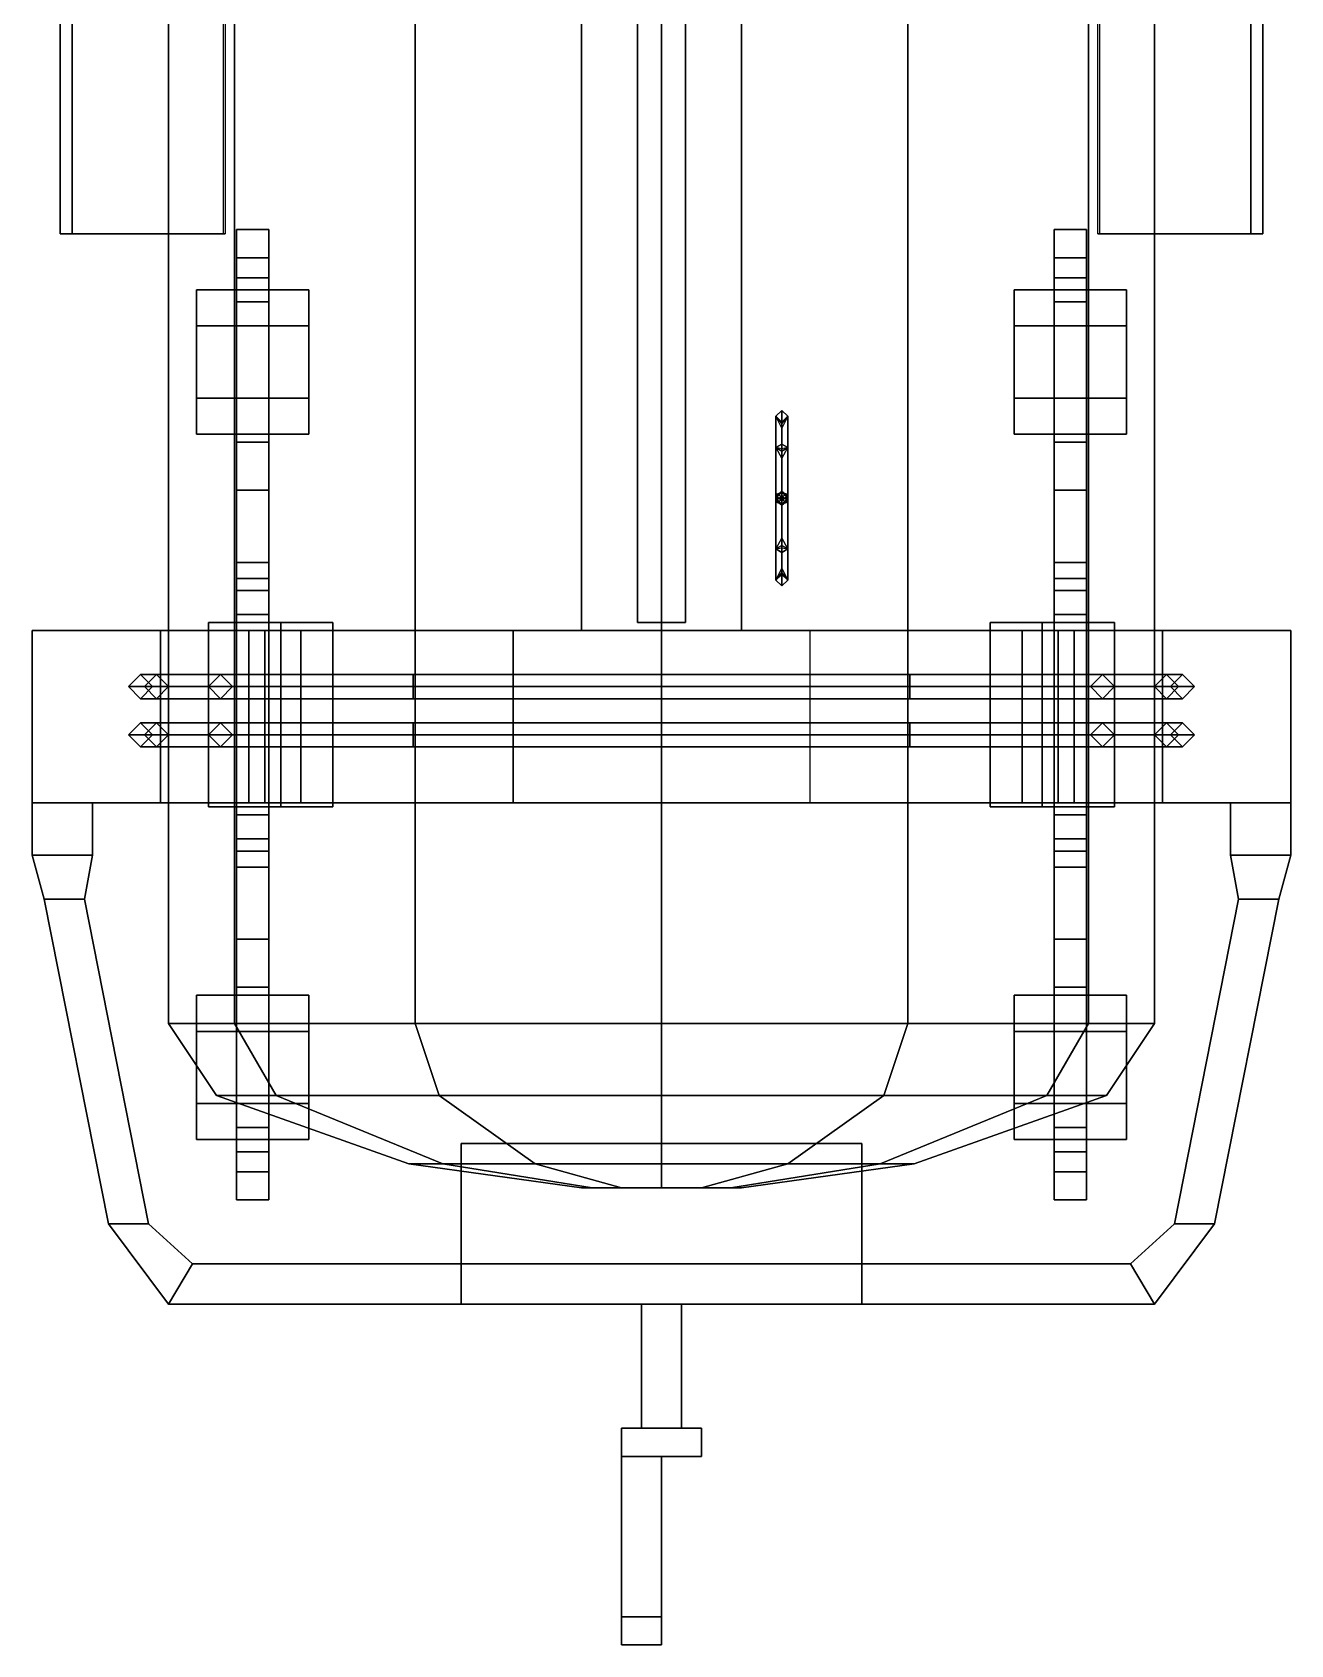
# Model space of a CAD drawing. Extents: x -1.6 to 1.6, y -6.2 to 6.2.
# Drawn here: x -1.57 to 1.57, y -6.24 to -2.218 of the extents above; entities that cross this region are included whole.
import ezdxf

# ---------------------------------------------------------------- set-up
doc = ezdxf.new("R2010")
doc.units = 0
doc.layers.get('0').update_dxf_attribs({"linetype": 'CONTINUOUS'})

msp = doc.modelspace()

# ---------------------------------------------------------------- linework, layer by layer
for points in [[(-1.0652, 4.75, 3.165), (-1.23, 4.75, 2.55), (-1.23, -4.69, 2.55), (-1.0652, -4.69, 3.165)], [(-1.23, 4.75, 2.55), (-1.0652, 4.75, 1.935), (-1.0652, -4.69, 1.935), (-1.23, -4.69, 2.55)], [(-0.615, 4.75, 3.6152), (-1.0652, 4.75, 3.165), (-1.0652, -4.69, 3.165), (-0.615, -4.69, 3.6152)], [(-1.0652, 4.75, 1.935), (-0.615, 4.75, 1.4848), (-0.615, -4.69, 1.4848), (-1.0652, -4.69, 1.935)], [(0, 4.75, 3.78), (-0.615, 4.75, 3.6152), (-0.615, -4.69, 3.6152), (0, -4.69, 3.78)], [(-0.615, 4.75, 1.4848), (0, 4.75, 1.32), (0, -4.69, 1.32), (-0.615, -4.69, 1.4848)], [(0.615, 4.75, 3.6152), (0, 4.75, 3.78), (0, -4.69, 3.78), (0.615, -4.69, 3.6152)], [(0, 4.75, 1.32), (0.615, 4.75, 1.4848), (0.615, -4.69, 1.4848), (0, -4.69, 1.32)], [(1.0652, 4.75, 3.165), (0.615, 4.75, 3.6152), (0.615, -4.69, 3.6152), (1.0652, -4.69, 3.165)], [(0.615, 4.75, 1.4848), (1.0652, 4.75, 1.935), (1.0652, -4.69, 1.935), (0.615, -4.69, 1.4848)], [(1.23, 4.75, 2.55), (1.0652, 4.75, 3.165), (1.0652, -4.69, 3.165), (1.23, -4.69, 2.55)], [(1.0652, 4.75, 1.935), (1.23, 4.75, 2.55), (1.23, -4.69, 2.55), (1.0652, -4.69, 1.935)], [(-0.2, 3.72, 1.2), (-0.2, -3.71, 1.2), (-0.2, -3.71, 1.32), (-0.2, 3.72, 1.32)], [(0.2, 3.72, 1.2), (0.2, -3.71, 1.2), (-0.2, -3.71, 1.2), (-0.2, 3.72, 1.2)], [(-0.2, 3.72, 1.32), (-0.2, -3.71, 1.32), (0.2, -3.71, 1.32), (0.2, 3.72, 1.32)], [(0.2, -3.71, 1.32), (0.2, -3.71, 1.2), (0.2, 3.72, 1.2), (0.2, 3.72, 1.32)], [(-1.0929, 1.68, 2.0382), (-1.5, 1.68, 1.79), (-1.5, -2.72, 1.79), (-1.0929, -2.72, 2.0382)], [(-1.5, -2.72, 1.79), (-1.5, 1.68, 1.79), (-1.47, 1.68, 1.79), (-1.47, -2.72, 1.79)], [(-1.47, -2.72, 1.79), (-1.47, 1.68, 1.79), (-1.0887, 1.68, 2.0225), (-1.0887, -2.72, 2.0225)], [(1.47, 1.68, 1.79), (1.47, -2.72, 1.79), (1.0887, -2.72, 2.0225), (1.0887, 1.68, 2.0225)], [(1.0929, -2.72, 2.0382), (1.5, -2.72, 1.79), (1.5, 1.68, 1.79), (1.0929, 1.68, 2.0382)], [(1.5, 1.68, 1.79), (1.5, -2.72, 1.79), (1.47, -2.72, 1.79), (1.47, 1.68, 1.79)], [(0, -0.25, 0.9), (-0.06, -0.25, 0.84), (-0.06, -3.69, 0.84), (0, -3.69, 0.9)], [(-0.06, -0.25, 0.84), (0, -0.25, 0.78), (0, -3.69, 0.78), (-0.06, -3.69, 0.84)], [(0.06, -0.25, 0.84), (0, -0.25, 0.9), (0, -3.69, 0.9), (0.06, -3.69, 0.84)], [(0, -0.25, 0.78), (0.06, -0.25, 0.84), (0.06, -3.69, 0.84), (0, -3.69, 0.78)], [(-1.0929, -2.72, 2.0382), (-1.5, -2.72, 1.79), (-1.47, -2.72, 1.79), (-1.0887, -2.72, 2.0225)], [(-0.98, -2.71, 0.63), (-0.98, -2.71, 0.48), (-1.06, -2.71, 0.48), (-1.06, -2.71, 0.63)], [(-1.06, -2.71, 0.48), (-1.06, -2.89, 0.48), (-1.06, -2.95, 0.64), (-1.06, -2.71, 0.63)], [(-0.98, -2.71, 0.48), (-0.98, -2.78, 0.31), (-1.06, -2.78, 0.31), (-1.06, -2.71, 0.48)], [(-1.06, -2.78, 0.31), (-1.06, -2.89, 0.31), (-1.06, -2.89, 0.48), (-1.06, -2.71, 0.48)], [(-1.06, -2.71, 0.63), (-1.06, -2.95, 0.64), (-1.06, -2.95, 0.75), (-1.06, -2.83, 0.73)], [(-0.98, -2.83, 0.73), (-0.98, -2.71, 0.63), (-1.06, -2.71, 0.63), (-1.06, -2.83, 0.73)], [(-0.98, -2.95, 0.64), (-0.98, -2.89, 0.48), (-0.98, -2.71, 0.48), (-0.98, -2.71, 0.63)], [(-0.98, -2.89, 0.48), (-0.98, -2.89, 0.31), (-0.98, -2.78, 0.31), (-0.98, -2.71, 0.48)], [(-0.98, -2.95, 0.75), (-0.98, -2.95, 0.64), (-0.98, -2.71, 0.63), (-0.98, -2.83, 0.73)], [(1.06, -2.71, 0.63), (1.06, -2.71, 0.48), (0.98, -2.71, 0.48), (0.98, -2.71, 0.63)], [(0.98, -2.71, 0.48), (0.98, -2.89, 0.48), (0.98, -2.95, 0.64), (0.98, -2.71, 0.63)], [(1.06, -2.71, 0.48), (1.06, -2.78, 0.31), (0.98, -2.78, 0.31), (0.98, -2.71, 0.48)], [(0.98, -2.78, 0.31), (0.98, -2.89, 0.31), (0.98, -2.89, 0.48), (0.98, -2.71, 0.48)], [(0.98, -2.71, 0.63), (0.98, -2.95, 0.64), (0.98, -2.95, 0.75), (0.98, -2.83, 0.73)], [(1.06, -2.83, 0.73), (1.06, -2.71, 0.63), (0.98, -2.71, 0.63), (0.98, -2.83, 0.73)], [(1.06, -2.95, 0.64), (1.06, -2.89, 0.48), (1.06, -2.71, 0.48), (1.06, -2.71, 0.63)], [(1.06, -2.89, 0.48), (1.06, -2.89, 0.31), (1.06, -2.78, 0.31), (1.06, -2.71, 0.48)], [(1.06, -2.95, 0.75), (1.06, -2.95, 0.64), (1.06, -2.71, 0.63), (1.06, -2.83, 0.73)], [(1.0887, -2.72, 2.0225), (1.47, -2.72, 1.79), (1.5, -2.72, 1.79), (1.0929, -2.72, 2.0382)], [(-0.98, -2.78, 0.31), (-0.98, -2.89, 0.31), (-1.06, -2.89, 0.31), (-1.06, -2.78, 0.31)], [(1.06, -2.78, 0.31), (1.06, -2.89, 0.31), (0.98, -2.89, 0.31), (0.98, -2.78, 0.31)], [(-1.06, -2.83, 0.73), (-1.06, -2.95, 0.75), (-0.98, -2.95, 0.75), (-0.98, -2.83, 0.73)], [(0.98, -2.83, 0.73), (0.98, -2.95, 0.75), (1.06, -2.95, 0.75), (1.06, -2.83, 0.73)], [(-1.16, -2.86, 0.47), (-1.16, -2.95, 0.6259), (-0.88, -2.95, 0.6259), (-0.88, -2.86, 0.47)], [(-1.16, -2.95, 0.3141), (-1.16, -3.13, 0.6259), (-1.16, -2.95, 0.6259), (-1.16, -2.86, 0.47)], [(-1.16, -2.95, 0.3141), (-1.16, -2.86, 0.47), (-0.88, -2.86, 0.47), (-0.88, -2.95, 0.3141)], [(-1.06, -2.95, 0.64), (-1.06, -2.89, 0.48), (-0.98, -2.89, 0.48), (-0.98, -2.95, 0.64)], [(-1.06, -2.89, 0.48), (-1.06, -2.89, 0.31), (-0.98, -2.89, 0.31), (-0.98, -2.89, 0.48)], [(1.16, -2.95, 0.6259), (1.16, -2.86, 0.47), (0.88, -2.86, 0.47), (0.88, -2.95, 0.6259)], [(1.16, -2.86, 0.47), (1.16, -2.95, 0.3141), (0.88, -2.95, 0.3141), (0.88, -2.86, 0.47)], [(0.98, -2.95, 0.64), (0.98, -2.89, 0.48), (1.06, -2.89, 0.48), (1.06, -2.95, 0.64)], [(0.98, -2.89, 0.48), (0.98, -2.89, 0.31), (1.06, -2.89, 0.31), (1.06, -2.89, 0.48)], [(1.16, -2.95, 0.3141), (1.16, -2.86, 0.47), (1.16, -2.95, 0.6259), (1.16, -3.13, 0.3141)], [(-1.16, -3.13, 0.3141), (-1.16, -3.22, 0.47), (-1.16, -3.13, 0.6259), (-1.16, -2.95, 0.3141)], [(-1.16, -3.13, 0.3141), (-1.16, -2.95, 0.3141), (-0.88, -2.95, 0.3141), (-0.88, -3.13, 0.3141)], [(-1.16, -2.95, 0.6259), (-1.16, -3.13, 0.6259), (-0.88, -3.13, 0.6259), (-0.88, -2.95, 0.6259)], [(-1.06, -2.95, 0.75), (-1.06, -3.36, 0.79), (-0.98, -3.36, 0.79), (-0.98, -2.95, 0.75)], [(-0.98, -2.95, 0.64), (-0.98, -3.24, 0.64), (-1.06, -3.24, 0.64), (-1.06, -2.95, 0.64)], [(-1.06, -2.95, 0.64), (-1.06, -3.36, 0.64), (-1.06, -3.36, 0.79), (-1.06, -2.95, 0.75)], [(-0.98, -3.36, 0.79), (-0.98, -3.36, 0.64), (-0.98, -2.95, 0.64), (-0.98, -2.95, 0.75)], [(1.16, -2.95, 0.3141), (1.16, -3.13, 0.3141), (0.88, -3.13, 0.3141), (0.88, -2.95, 0.3141)], [(1.16, -3.13, 0.6259), (1.16, -2.95, 0.6259), (0.88, -2.95, 0.6259), (0.88, -3.13, 0.6259)], [(0.98, -2.95, 0.64), (0.98, -3.36, 0.64), (0.98, -3.36, 0.79), (0.98, -2.95, 0.75)], [(0.98, -2.95, 0.75), (0.98, -3.36, 0.79), (1.06, -3.36, 0.79), (1.06, -2.95, 0.75)], [(1.06, -2.95, 0.64), (1.06, -3.24, 0.64), (0.98, -3.24, 0.64), (0.98, -2.95, 0.64)], [(1.06, -3.36, 0.79), (1.06, -3.36, 0.64), (1.06, -2.95, 0.64), (1.06, -2.95, 0.75)], [(1.16, -3.13, 0.3141), (1.16, -2.95, 0.6259), (1.16, -3.13, 0.6259), (1.16, -3.22, 0.47)], [(-1.16, -3.13, 0.6259), (-1.16, -3.22, 0.47), (-0.88, -3.22, 0.47), (-0.88, -3.13, 0.6259)], [(-1.16, -3.22, 0.47), (-1.16, -3.13, 0.3141), (-0.88, -3.13, 0.3141), (-0.88, -3.22, 0.47)], [(1.16, -3.22, 0.47), (1.16, -3.13, 0.6259), (0.88, -3.13, 0.6259), (0.88, -3.22, 0.47)], [(1.16, -3.13, 0.3141), (1.16, -3.22, 0.47), (0.88, -3.22, 0.47), (0.88, -3.13, 0.3141)], [(0.285, -3.1755, 1.1264), (0.3, -3.1613, 1.1311), (0.3, -3.2448, 0.8739), (0.285, -3.2536, 0.8861)], [(0.285, -3.38, 1.275), (0.3, -3.38, 1.29), (0.3, -3.1613, 1.1311), (0.285, -3.1755, 1.1264)], [(0.3, -3.1898, 1.1218), (0.285, -3.1755, 1.1264), (0.285, -3.2536, 0.8861), (0.3, -3.2624, 0.8982)], [(0.3, -3.3849, 1.0426), (0.285, -3.3895, 1.0569), (0.285, -3.1755, 1.1264), (0.3, -3.1955, 1.1042)], [(0.285, -3.3895, 1.0569), (0.3, -3.3941, 1.0712), (0.3, -3.2048, 1.1327), (0.285, -3.1755, 1.1264)], [(0.3, -3.38, 1.26), (0.285, -3.38, 1.275), (0.285, -3.1755, 1.1264), (0.3, -3.1898, 1.1218)], [(0.3, -3.1613, 1.1311), (0.315, -3.1755, 1.1264), (0.315, -3.2536, 0.8861), (0.3, -3.2448, 0.8739)], [(0.3, -3.38, 1.29), (0.315, -3.38, 1.275), (0.315, -3.1755, 1.1264), (0.3, -3.1613, 1.1311)], [(0.315, -3.1755, 1.1264), (0.3, -3.1898, 1.1218), (0.3, -3.2624, 0.8982), (0.315, -3.2536, 0.8861)], [(0.315, -3.3895, 1.0569), (0.3, -3.3849, 1.0426), (0.3, -3.1955, 1.1042), (0.315, -3.1755, 1.1264)], [(0.3, -3.3941, 1.0712), (0.315, -3.3895, 1.0569), (0.315, -3.1755, 1.1264), (0.3, -3.2048, 1.1327)], [(0.315, -3.38, 1.275), (0.3, -3.38, 1.26), (0.3, -3.1898, 1.1218), (0.315, -3.1755, 1.1264)], [(-1.06, -3.54, 0.19), (-1.06, -3.65, 0.19), (-1.06, -3.36, 0.64), (-1.06, -3.24, 0.64)], [(-0.98, -3.24, 0.64), (-0.98, -3.54, 0.19), (-1.06, -3.54, 0.19), (-1.06, -3.24, 0.64)], [(-0.98, -3.36, 0.64), (-0.98, -3.65, 0.19), (-0.98, -3.54, 0.19), (-0.98, -3.24, 0.64)], [(0.285, -3.2536, 0.8861), (0.3, -3.2448, 0.8739), (0.3, -3.5152, 0.8739), (0.285, -3.5064, 0.8861)], [(0.3, -3.398, 1.0593), (0.285, -3.3859, 1.0681), (0.285, -3.2536, 0.8861), (0.3, -3.281, 0.8982)], [(0.285, -3.3859, 1.0681), (0.3, -3.3737, 1.0769), (0.3, -3.2567, 0.9158), (0.285, -3.2536, 0.8861)], [(0.3, -3.2624, 0.8982), (0.285, -3.2536, 0.8861), (0.285, -3.5064, 0.8861), (0.3, -3.4976, 0.8982)], [(0.3, -3.2448, 0.8739), (0.315, -3.2536, 0.8861), (0.315, -3.5064, 0.8861), (0.3, -3.5152, 0.8739)], [(0.315, -3.3859, 1.0681), (0.3, -3.398, 1.0593), (0.3, -3.281, 0.8982), (0.315, -3.2536, 0.8861)], [(0.3, -3.3737, 1.0769), (0.315, -3.3859, 1.0681), (0.315, -3.2536, 0.8861), (0.3, -3.2567, 0.9158)], [(0.315, -3.2536, 0.8861), (0.3, -3.2624, 0.8982), (0.3, -3.4976, 0.8982), (0.315, -3.5064, 0.8861)], [(0.98, -3.54, 0.19), (0.98, -3.65, 0.19), (0.98, -3.36, 0.64), (0.98, -3.24, 0.64)], [(1.06, -3.24, 0.64), (1.06, -3.54, 0.19), (0.98, -3.54, 0.19), (0.98, -3.24, 0.64)], [(1.06, -3.36, 0.64), (1.06, -3.65, 0.19), (1.06, -3.54, 0.19), (1.06, -3.24, 0.64)], [(-1.06, -3.36, 0.64), (-1.06, -3.58, 0.2986), (-0.98, -3.58, 0.2986), (-0.98, -3.36, 0.64)], [(-0.98, -4.48, 0.79), (-0.98, -3.36, 0.79), (-1.06, -3.36, 0.79), (-1.06, -4.48, 0.79)], [(-1.06, -3.36, 0.71), (-1.06, -3.36, 0.64), (-0.98, -3.36, 0.64), (-0.98, -3.36, 0.71)], [(-1.06, -4.48, 0.71), (-1.06, -3.36, 0.71), (-0.98, -3.36, 0.71), (-0.98, -4.48, 0.71)], [(-1.06, -3.36, 0.79), (-1.06, -3.36, 0.71), (-1.06, -4.48, 0.71), (-1.06, -4.48, 0.79)], [(-0.98, -4.48, 0.71), (-0.98, -3.36, 0.71), (-0.98, -3.36, 0.79), (-0.98, -4.48, 0.79)], [(0.285, -3.3741, 1.0681), (0.3, -3.362, 1.0593), (0.3, -3.479, 0.8982), (0.285, -3.5064, 0.8861)], [(0.3, -3.365, 1.05), (0.285, -3.38, 1.05), (0.285, -3.38, 1.275), (0.3, -3.365, 1.2491)], [(0.3, -3.3659, 1.0712), (0.285, -3.3705, 1.0569), (0.285, -3.5845, 1.1264), (0.3, -3.5552, 1.1327)], [(0.285, -3.3705, 1.0569), (0.3, -3.3751, 1.0426), (0.3, -3.5645, 1.1042), (0.285, -3.5845, 1.1264)], [(0.3, -3.3863, 1.0769), (0.285, -3.3741, 1.0681), (0.285, -3.5064, 0.8861), (0.3, -3.5033, 0.9158)], [(0.3, -3.362, 1.0593), (0.315, -3.3741, 1.0681), (0.315, -3.5064, 0.8861), (0.3, -3.479, 0.8982)], [(0.315, -3.38, 1.05), (0.3, -3.365, 1.05), (0.3, -3.365, 1.2491), (0.315, -3.38, 1.275)], [(0.315, -3.3705, 1.0569), (0.3, -3.3659, 1.0712), (0.3, -3.5552, 1.1327), (0.315, -3.5845, 1.1264)], [(0.3, -3.3751, 1.0426), (0.315, -3.3705, 1.0569), (0.315, -3.5845, 1.1264), (0.3, -3.5645, 1.1042)], [(0.315, -3.3741, 1.0681), (0.3, -3.3863, 1.0769), (0.3, -3.5033, 0.9158), (0.315, -3.5064, 0.8861)], [(0.98, -3.36, 0.64), (0.98, -3.58, 0.2986), (1.06, -3.58, 0.2986), (1.06, -3.36, 0.64)], [(0.98, -3.36, 0.79), (0.98, -3.36, 0.71), (0.98, -4.48, 0.71), (0.98, -4.48, 0.79)], [(1.06, -4.48, 0.79), (1.06, -3.36, 0.79), (0.98, -3.36, 0.79), (0.98, -4.48, 0.79)], [(0.98, -3.36, 0.71), (0.98, -3.36, 0.64), (1.06, -3.36, 0.64), (1.06, -3.36, 0.71)], [(0.98, -4.48, 0.71), (0.98, -3.36, 0.71), (1.06, -3.36, 0.71), (1.06, -4.48, 0.71)], [(1.06, -4.48, 0.71), (1.06, -3.36, 0.71), (1.06, -3.36, 0.79), (1.06, -4.48, 0.79)], [(0.285, -3.38, 1.05), (0.3, -3.395, 1.05), (0.3, -3.395, 1.2491), (0.285, -3.38, 1.275)], [(0.285, -3.5845, 1.1264), (0.3, -3.5987, 1.1311), (0.3, -3.38, 1.29), (0.285, -3.38, 1.275)], [(0.3, -3.5702, 1.1218), (0.285, -3.5845, 1.1264), (0.285, -3.38, 1.275), (0.3, -3.38, 1.26)], [(0.3, -3.395, 1.05), (0.315, -3.38, 1.05), (0.315, -3.38, 1.275), (0.3, -3.395, 1.2491)], [(0.3, -3.5987, 1.1311), (0.315, -3.5845, 1.1264), (0.315, -3.38, 1.275), (0.3, -3.38, 1.29)], [(0.315, -3.5845, 1.1264), (0.3, -3.5702, 1.1218), (0.3, -3.38, 1.26), (0.315, -3.38, 1.275)], [(0.3, -3.4976, 0.8982), (0.285, -3.5064, 0.8861), (0.285, -3.5845, 1.1264), (0.3, -3.5702, 1.1218)], [(0.315, -3.5064, 0.8861), (0.3, -3.4976, 0.8982), (0.3, -3.5702, 1.1218), (0.315, -3.5845, 1.1264)], [(0.285, -3.5064, 0.8861), (0.3, -3.5152, 0.8739), (0.3, -3.5987, 1.1311), (0.285, -3.5845, 1.1264)], [(0.3, -3.5152, 0.8739), (0.315, -3.5064, 0.8861), (0.315, -3.5845, 1.1264), (0.3, -3.5987, 1.1311)], [(-1.06, -3.54, 0.19), (-1.06, -3.61, 0.09), (-1.06, -4.23, 0.09), (-1.06, -4.3, 0.19)], [(-0.98, -3.54, 0.19), (-0.98, -3.61, 0.09), (-1.06, -3.61, 0.09), (-1.06, -3.54, 0.19)], [(-0.98, -4.17, 0.19), (-0.98, -3.54, 0.19), (-1.06, -3.54, 0.19), (-1.06, -4.17, 0.19)], [(-0.98, -4.23, 0.09), (-0.98, -3.61, 0.09), (-0.98, -3.54, 0.19), (-0.98, -4.3, 0.19)], [(1.06, -3.54, 0.19), (1.06, -3.61, 0.09), (0.98, -3.61, 0.09), (0.98, -3.54, 0.19)], [(0.98, -3.54, 0.19), (0.98, -3.61, 0.09), (0.98, -4.23, 0.09), (0.98, -4.3, 0.19)], [(1.06, -4.17, 0.19), (1.06, -3.54, 0.19), (0.98, -3.54, 0.19), (0.98, -4.17, 0.19)], [(1.06, -4.23, 0.09), (1.06, -3.61, 0.09), (1.06, -3.54, 0.19), (1.06, -4.3, 0.19)], [(-1.06, -3.58, 0.19), (-1.06, -3.67, 0.19), (-1.06, -3.67, 0.71), (-1.06, -3.58, 0.71)], [(-0.98, -3.58, 0.71), (-0.98, -3.58, 0.2986), (-1.06, -3.58, 0.2986), (-1.06, -3.58, 0.71)], [(-1.06, -4.23, 0.09), (-1.06, -3.61, 0.09), (-0.98, -3.61, 0.09), (-0.98, -4.23, 0.09)], [(-0.98, -3.67, 0.71), (-0.98, -3.67, 0.19), (-0.98, -3.58, 0.19), (-0.98, -3.58, 0.71)], [(0.98, -3.58, 0.19), (0.98, -3.67, 0.19), (0.98, -3.67, 0.71), (0.98, -3.58, 0.71)], [(1.06, -3.58, 0.71), (1.06, -3.58, 0.2986), (0.98, -3.58, 0.2986), (0.98, -3.58, 0.71)], [(0.98, -4.23, 0.09), (0.98, -3.61, 0.09), (1.06, -3.61, 0.09), (1.06, -4.23, 0.09)], [(1.06, -3.67, 0.71), (1.06, -3.67, 0.19), (1.06, -3.58, 0.19), (1.06, -3.58, 0.71)], [(-1.13, -3.69, 0.67), (-1.13, -3.69, 0.25), (-1.13, -4.15, 0.25), (-1.13, -4.15, 0.67)], [(-0.82, -3.69, 0.67), (-0.82, -3.69, 0.25), (-1.13, -3.69, 0.25), (-1.13, -3.69, 0.67)], [(-1.13, -4.15, 0.25), (-1.13, -3.69, 0.25), (-0.82, -3.69, 0.25), (-0.82, -4.15, 0.25)], [(-0.95, -4.15, 0.67), (-0.95, -3.69, 0.67), (-1.13, -3.69, 0.67), (-1.13, -4.15, 0.67)], [(-1.06, -3.67, 0.71), (-1.06, -3.67, 0.19), (-0.98, -3.67, 0.19), (-0.98, -3.67, 0.71)], [(-0.95, -3.69, 0.92), (-0.95, -3.69, 0.67), (-0.95, -4.15, 0.67), (-0.95, -4.15, 0.92)], [(-0.82, -3.69, 0.92), (-0.82, -3.69, 0.67), (-0.95, -3.69, 0.67), (-0.95, -3.69, 0.92)], [(-0.82, -4.15, 0.25), (-0.82, -3.69, 0.25), (-0.82, -3.69, 0.67), (-0.82, -4.15, 0.67)], [(-0.82, -4.15, 0.67), (-0.82, -3.69, 0.67), (-0.82, -3.69, 0.92), (-0.82, -4.15, 0.92)], [(0.82, -3.69, 0.25), (0.82, -4.15, 0.25), (0.82, -4.15, 0.67), (0.82, -3.69, 0.67)], [(1.13, -3.69, 0.67), (1.13, -3.69, 0.25), (0.82, -3.69, 0.25), (0.82, -3.69, 0.67)], [(1.13, -3.69, 0.25), (1.13, -4.15, 0.25), (0.82, -4.15, 0.25), (0.82, -3.69, 0.25)], [(0.95, -3.69, 0.92), (0.95, -3.69, 0.67), (0.82, -3.69, 0.67), (0.82, -3.69, 0.92)], [(0.82, -3.69, 0.67), (0.82, -4.15, 0.67), (0.82, -4.15, 0.92), (0.82, -3.69, 0.92)], [(0.95, -4.15, 0.92), (0.95, -4.15, 0.67), (0.95, -3.69, 0.67), (0.95, -3.69, 0.92)], [(0.95, -3.69, 0.67), (0.95, -4.15, 0.67), (1.13, -4.15, 0.67), (1.13, -3.69, 0.67)], [(0.98, -3.67, 0.71), (0.98, -3.67, 0.19), (1.06, -3.67, 0.19), (1.06, -3.67, 0.71)], [(1.13, -4.15, 0.67), (1.13, -4.15, 0.25), (1.13, -3.69, 0.25), (1.13, -3.69, 0.67)], [(-1.57, -3.71, 1.22), (-1.57, -3.71, 1.06), (-1.57, -4.14, 1.06), (-1.57, -4.14, 1.22)], [(1.57, -3.71, 1.22), (1.57, -3.71, 1.06), (-1.57, -3.71, 1.06), (-1.57, -3.71, 1.22)], [(1.57, -3.71, 1.06), (1.25, -3.71, 0.94), (-1.25, -3.71, 0.94), (-1.57, -3.71, 1.06)], [(-1.57, -3.71, 1.06), (-1.25, -3.71, 0.94), (-1.25, -4.14, 0.94), (-1.57, -4.14, 1.06)], [(-0.99, -3.71, 1.22), (-1.57, -3.71, 1.22), (-1.57, -4.14, 1.22), (-0.99, -4.14, 1.22)], [(-1.25, -4.14, 0.94), (-1.25, -3.71, 0.94), (1.25, -3.71, 0.94), (1.25, -4.14, 0.94)], [(-1.03, -4.14, 1.29), (-0.9, -4.14, 1.58), (-0.9, -3.71, 1.58), (-1.03, -3.71, 1.29)], [(-0.9, -3.71, 1.58), (-0.37, -3.71, 1.22), (-0.99, -3.71, 1.22), (-1.03, -3.71, 1.29)], [(-1.03, -3.71, 1.29), (-0.99, -3.71, 1.22), (-0.99, -4.14, 1.22), (-1.03, -4.14, 1.29)], [(-0.9, -4.14, 1.58), (-0.37, -4.14, 1.22), (-0.37, -3.71, 1.22), (-0.9, -3.71, 1.58)], [(0.99, -4.14, 1.22), (0.99, -3.71, 1.22), (-0.37, -3.71, 1.22), (-0.37, -4.14, 1.22)], [(0.9, -3.71, 1.58), (0.37, -3.71, 1.22), (0.37, -4.14, 1.22), (0.9, -4.14, 1.58)], [(0.99, -3.71, 1.22), (0.37, -3.71, 1.22), (0.9, -3.71, 1.58), (1.03, -3.71, 1.29)], [(1.03, -3.71, 1.29), (0.9, -3.71, 1.58), (0.9, -4.14, 1.58), (1.03, -4.14, 1.29)], [(1.03, -4.14, 1.29), (0.99, -4.14, 1.22), (0.99, -3.71, 1.22), (1.03, -3.71, 1.29)], [(1.57, -3.71, 1.22), (0.99, -3.71, 1.22), (0.99, -4.14, 1.22), (1.57, -4.14, 1.22)], [(1.25, -4.14, 0.94), (1.25, -3.71, 0.94), (1.57, -3.71, 1.06), (1.57, -4.14, 1.06)], [(1.57, -4.14, 1), (1.57, -3.71, 1), (1.57, -3.71, 1.22), (1.57, -4.14, 1.22)], [(-1.3, -3.82, 1.22), (-1.33, -3.85, 1.22), (-1.29, -3.85, 2.55), (-1.26, -3.82, 2.55)], [(-1.27, -3.85, 1.22), (-1.3, -3.82, 1.22), (-1.26, -3.82, 2.55), (-1.23, -3.85, 2.55)], [(-1.26, -3.82, 2.55), (-1.29, -3.85, 2.55), (-1.13, -3.85, 3.17), (-1.1, -3.82, 3.17)], [(-1.23, -3.85, 2.55), (-1.26, -3.82, 2.55), (-1.1, -3.82, 3.17), (-1.07, -3.85, 3.17)], [(-1.1, -3.82, 3.17), (-1.13, -3.85, 3.17), (-0.62, -3.85, 3.68), (-0.62, -3.82, 3.65)], [(-1.07, -3.85, 3.17), (-1.1, -3.82, 3.17), (-0.62, -3.82, 3.65), (-0.62, -3.85, 3.62)], [(-0.62, -3.85, 3.62), (-0.62, -3.82, 3.65), (0, -3.82, 3.81), (0, -3.85, 3.78)], [(-0.62, -3.82, 3.65), (-0.62, -3.85, 3.68), (0, -3.85, 3.84), (0, -3.82, 3.81)], [(0.62, -3.82, 3.65), (0.62, -3.85, 3.62), (0, -3.85, 3.78), (0, -3.82, 3.81)], [(0.62, -3.85, 3.68), (0.62, -3.82, 3.65), (0, -3.82, 3.81), (0, -3.85, 3.84)], [(1.1, -3.82, 3.17), (1.07, -3.85, 3.17), (0.62, -3.85, 3.62), (0.62, -3.82, 3.65)], [(1.13, -3.85, 3.17), (1.1, -3.82, 3.17), (0.62, -3.82, 3.65), (0.62, -3.85, 3.68)], [(1.26, -3.82, 2.55), (1.23, -3.85, 2.55), (1.07, -3.85, 3.17), (1.1, -3.82, 3.17)], [(1.29, -3.85, 2.55), (1.26, -3.82, 2.55), (1.1, -3.82, 3.17), (1.13, -3.85, 3.17)], [(1.3, -3.82, 1.22), (1.27, -3.85, 1.22), (1.23, -3.85, 2.55), (1.26, -3.82, 2.55)], [(1.33, -3.85, 1.22), (1.3, -3.82, 1.22), (1.26, -3.82, 2.55), (1.29, -3.85, 2.55)], [(-1.33, -3.85, 1.22), (-1.3, -3.88, 1.22), (-1.26, -3.88, 2.55), (-1.29, -3.85, 2.55)], [(-1.3, -3.88, 1.22), (-1.27, -3.85, 1.22), (-1.23, -3.85, 2.55), (-1.26, -3.88, 2.55)], [(-1.29, -3.85, 2.55), (-1.26, -3.88, 2.55), (-1.1, -3.88, 3.17), (-1.13, -3.85, 3.17)], [(-1.26, -3.88, 2.55), (-1.23, -3.85, 2.55), (-1.07, -3.85, 3.17), (-1.1, -3.88, 3.17)], [(-1.13, -3.85, 3.17), (-1.1, -3.88, 3.17), (-0.62, -3.88, 3.65), (-0.62, -3.85, 3.68)], [(-1.1, -3.88, 3.17), (-1.07, -3.85, 3.17), (-0.62, -3.85, 3.62), (-0.62, -3.88, 3.65)], [(-0.62, -3.85, 3.68), (-0.62, -3.88, 3.65), (0, -3.88, 3.81), (0, -3.85, 3.84)], [(-0.62, -3.88, 3.65), (-0.62, -3.85, 3.62), (0, -3.85, 3.78), (0, -3.88, 3.81)], [(0.62, -3.88, 3.65), (0.62, -3.85, 3.68), (0, -3.85, 3.84), (0, -3.88, 3.81)], [(0.62, -3.85, 3.62), (0.62, -3.88, 3.65), (0, -3.88, 3.81), (0, -3.85, 3.78)], [(1.1, -3.88, 3.17), (1.13, -3.85, 3.17), (0.62, -3.85, 3.68), (0.62, -3.88, 3.65)], [(1.07, -3.85, 3.17), (1.1, -3.88, 3.17), (0.62, -3.88, 3.65), (0.62, -3.85, 3.62)], [(1.23, -3.85, 2.55), (1.26, -3.88, 2.55), (1.1, -3.88, 3.17), (1.07, -3.85, 3.17)], [(1.26, -3.88, 2.55), (1.29, -3.85, 2.55), (1.13, -3.85, 3.17), (1.1, -3.88, 3.17)], [(1.27, -3.85, 1.22), (1.3, -3.88, 1.22), (1.26, -3.88, 2.55), (1.23, -3.85, 2.55)], [(1.3, -3.88, 1.22), (1.33, -3.85, 1.22), (1.29, -3.85, 2.55), (1.26, -3.88, 2.55)], [(-1.3, -3.94, 1.22), (-1.33, -3.97, 1.22), (-1.29, -3.97, 2.55), (-1.26, -3.94, 2.55)], [(-1.27, -3.97, 1.22), (-1.3, -3.94, 1.22), (-1.26, -3.94, 2.55), (-1.23, -3.97, 2.55)], [(-1.26, -3.94, 2.55), (-1.29, -3.97, 2.55), (-1.13, -3.97, 3.17), (-1.1, -3.94, 3.17)], [(-1.23, -3.97, 2.55), (-1.26, -3.94, 2.55), (-1.1, -3.94, 3.17), (-1.07, -3.97, 3.17)], [(-1.1, -3.94, 3.17), (-1.13, -3.97, 3.17), (-0.62, -3.97, 3.68), (-0.62, -3.94, 3.65)], [(-1.07, -3.97, 3.17), (-1.1, -3.94, 3.17), (-0.62, -3.94, 3.65), (-0.62, -3.97, 3.62)], [(-0.62, -3.94, 3.65), (-0.62, -3.97, 3.68), (0, -3.97, 3.84), (0, -3.94, 3.81)], [(-0.62, -3.97, 3.62), (-0.62, -3.94, 3.65), (0, -3.94, 3.81), (0, -3.97, 3.78)], [(0.62, -3.97, 3.68), (0.62, -3.94, 3.65), (0, -3.94, 3.81), (0, -3.97, 3.84)], [(0.62, -3.94, 3.65), (0.62, -3.97, 3.62), (0, -3.97, 3.78), (0, -3.94, 3.81)], [(1.13, -3.97, 3.17), (1.1, -3.94, 3.17), (0.62, -3.94, 3.65), (0.62, -3.97, 3.68)], [(1.1, -3.94, 3.17), (1.07, -3.97, 3.17), (0.62, -3.97, 3.62), (0.62, -3.94, 3.65)], [(1.26, -3.94, 2.55), (1.23, -3.97, 2.55), (1.07, -3.97, 3.17), (1.1, -3.94, 3.17)], [(1.29, -3.97, 2.55), (1.26, -3.94, 2.55), (1.1, -3.94, 3.17), (1.13, -3.97, 3.17)], [(1.3, -3.94, 1.22), (1.27, -3.97, 1.22), (1.23, -3.97, 2.55), (1.26, -3.94, 2.55)], [(1.33, -3.97, 1.22), (1.3, -3.94, 1.22), (1.26, -3.94, 2.55), (1.29, -3.97, 2.55)], [(-1.33, -3.97, 1.22), (-1.3, -4, 1.22), (-1.26, -4, 2.55), (-1.29, -3.97, 2.55)], [(-1.3, -4, 1.22), (-1.27, -3.97, 1.22), (-1.23, -3.97, 2.55), (-1.26, -4, 2.55)], [(-1.29, -3.97, 2.55), (-1.26, -4, 2.55), (-1.1, -4, 3.17), (-1.13, -3.97, 3.17)], [(-1.26, -4, 2.55), (-1.23, -3.97, 2.55), (-1.07, -3.97, 3.17), (-1.1, -4, 3.17)], [(-1.13, -3.97, 3.17), (-1.1, -4, 3.17), (-0.62, -4, 3.65), (-0.62, -3.97, 3.68)], [(-1.1, -4, 3.17), (-1.07, -3.97, 3.17), (-0.62, -3.97, 3.62), (-0.62, -4, 3.65)], [(-0.62, -4, 3.65), (-0.62, -3.97, 3.62), (0, -3.97, 3.78), (0, -4, 3.81)], [(-0.62, -3.97, 3.68), (-0.62, -4, 3.65), (0, -4, 3.81), (0, -3.97, 3.84)], [(0.62, -3.97, 3.62), (0.62, -4, 3.65), (0, -4, 3.81), (0, -3.97, 3.78)], [(0.62, -4, 3.65), (0.62, -3.97, 3.68), (0, -3.97, 3.84), (0, -4, 3.81)], [(1.07, -3.97, 3.17), (1.1, -4, 3.17), (0.62, -4, 3.65), (0.62, -3.97, 3.62)], [(1.1, -4, 3.17), (1.13, -3.97, 3.17), (0.62, -3.97, 3.68), (0.62, -4, 3.65)], [(1.23, -3.97, 2.55), (1.26, -4, 2.55), (1.1, -4, 3.17), (1.07, -3.97, 3.17)], [(1.26, -4, 2.55), (1.29, -3.97, 2.55), (1.13, -3.97, 3.17), (1.1, -4, 3.17)], [(1.27, -3.97, 1.22), (1.3, -4, 1.22), (1.26, -4, 2.55), (1.23, -3.97, 2.55)], [(1.3, -4, 1.22), (1.33, -3.97, 1.22), (1.29, -3.97, 2.55), (1.26, -4, 2.55)], [(-1.57, -4.14, 1.22), (-1.57, -4.14, 1), (-1.57, -4.27, 1), (-1.57, -4.27, 1.22)], [(-1.57, -4.14, 1), (-1.57, -4.14, 1.06), (-1.42, -4.14, 1.0037), (-1.42, -4.14, 1)], [(-1.57, -4.27, 1), (-1.57, -4.14, 1), (-1.42, -4.14, 1), (-1.42, -4.27, 1)], [(-1.42, -4.27, 1.22), (-1.42, -4.14, 1.22), (-1.57, -4.14, 1.22), (-1.57, -4.27, 1.22)], [(-1.42, -4.27, 1), (-1.42, -4.14, 1), (-1.42, -4.14, 1.22), (-1.42, -4.27, 1.22)], [(-1.42, -4.14, 1.22), (-1.42, -4.14, 1.0037), (1.42, -4.14, 1.0037), (1.42, -4.14, 1.22)], [(-1.42, -4.14, 1.0037), (-1.25, -4.14, 0.94), (1.25, -4.14, 0.94), (1.42, -4.14, 1.0037)], [(-0.99, -4.14, 1.22), (-0.37, -4.14, 1.22), (-0.9, -4.14, 1.58), (-1.03, -4.14, 1.29)], [(0.9, -4.14, 1.58), (0.37, -4.14, 1.22), (0.99, -4.14, 1.22), (1.03, -4.14, 1.29)], [(1.42, -4.14, 1.22), (1.42, -4.14, 1), (1.42, -4.27, 1), (1.42, -4.27, 1.22)], [(1.42, -4.14, 1), (1.42, -4.14, 1.0037), (1.57, -4.14, 1.06), (1.57, -4.14, 1)], [(1.42, -4.27, 1), (1.42, -4.14, 1), (1.57, -4.14, 1), (1.57, -4.27, 1)], [(1.57, -4.27, 1.22), (1.57, -4.14, 1.22), (1.42, -4.14, 1.22), (1.42, -4.27, 1.22)], [(1.57, -4.27, 1), (1.57, -4.14, 1), (1.57, -4.14, 1.22), (1.57, -4.27, 1.22)], [(-1.13, -4.15, 0.67), (-1.13, -4.15, 0.25), (-0.82, -4.15, 0.25), (-0.82, -4.15, 0.67)], [(-1.06, -4.17, 0.71), (-1.06, -4.17, 0.19), (-1.06, -4.26, 0.19), (-1.06, -4.26, 0.71)], [(-0.98, -4.17, 0.71), (-0.98, -4.17, 0.19), (-1.06, -4.17, 0.19), (-1.06, -4.17, 0.71)], [(-0.98, -4.26, 0.19), (-0.98, -4.17, 0.19), (-0.98, -4.17, 0.71), (-0.98, -4.26, 0.71)], [(-0.95, -4.15, 0.92), (-0.95, -4.15, 0.67), (-0.82, -4.15, 0.67), (-0.82, -4.15, 0.92)], [(0.82, -4.15, 0.67), (0.82, -4.15, 0.25), (1.13, -4.15, 0.25), (1.13, -4.15, 0.67)], [(0.82, -4.15, 0.92), (0.82, -4.15, 0.67), (0.95, -4.15, 0.67), (0.95, -4.15, 0.92)], [(1.06, -4.17, 0.71), (1.06, -4.17, 0.19), (0.98, -4.17, 0.19), (0.98, -4.17, 0.71)], [(0.98, -4.17, 0.71), (0.98, -4.17, 0.19), (0.98, -4.26, 0.19), (0.98, -4.26, 0.71)], [(1.06, -4.26, 0.19), (1.06, -4.17, 0.19), (1.06, -4.17, 0.71), (1.06, -4.26, 0.71)], [(-1.06, -4.48, 0.64), (-1.06, -4.19, 0.19), (-1.06, -4.3, 0.19), (-1.06, -4.6, 0.64)], [(-0.98, -4.3, 0.19), (-0.98, -4.19, 0.19), (-0.98, -4.48, 0.64), (-0.98, -4.6, 0.64)], [(0.98, -4.48, 0.64), (0.98, -4.19, 0.19), (0.98, -4.3, 0.19), (0.98, -4.6, 0.64)], [(1.06, -4.3, 0.19), (1.06, -4.19, 0.19), (1.06, -4.48, 0.64), (1.06, -4.6, 0.64)], [(-1.06, -4.3, 0.19), (-1.06, -4.23, 0.09), (-0.98, -4.23, 0.09), (-0.98, -4.3, 0.19)], [(-1.06, -4.26, 0.71), (-1.06, -4.26, 0.2986), (-0.98, -4.26, 0.2986), (-0.98, -4.26, 0.71)], [(-0.98, -4.48, 0.64), (-0.98, -4.26, 0.2986), (-1.06, -4.26, 0.2986), (-1.06, -4.48, 0.64)], [(0.98, -4.3, 0.19), (0.98, -4.23, 0.09), (1.06, -4.23, 0.09), (1.06, -4.3, 0.19)], [(1.06, -4.48, 0.64), (1.06, -4.26, 0.2986), (0.98, -4.26, 0.2986), (0.98, -4.48, 0.64)], [(0.98, -4.26, 0.71), (0.98, -4.26, 0.2986), (1.06, -4.26, 0.2986), (1.06, -4.26, 0.71)], [(-1.57, -4.27, 1.22), (-1.57, -4.27, 1), (-1.54, -4.38, 1), (-1.54, -4.38, 1.22)], [(-1.54, -4.38, 1), (-1.57, -4.27, 1), (-1.42, -4.27, 1), (-1.44, -4.38, 1)], [(-1.44, -4.38, 1.22), (-1.42, -4.27, 1.22), (-1.57, -4.27, 1.22), (-1.54, -4.38, 1.22)], [(-1.44, -4.38, 1), (-1.42, -4.27, 1), (-1.42, -4.27, 1.22), (-1.44, -4.38, 1.22)], [(-1.06, -4.6, 0.64), (-1.06, -4.3, 0.19), (-0.98, -4.3, 0.19), (-0.98, -4.6, 0.64)], [(0.98, -4.6, 0.64), (0.98, -4.3, 0.19), (1.06, -4.3, 0.19), (1.06, -4.6, 0.64)], [(1.42, -4.27, 1.22), (1.42, -4.27, 1), (1.44, -4.38, 1), (1.44, -4.38, 1.22)], [(1.44, -4.38, 1), (1.42, -4.27, 1), (1.57, -4.27, 1), (1.54, -4.38, 1)], [(1.54, -4.38, 1.22), (1.57, -4.27, 1.22), (1.42, -4.27, 1.22), (1.44, -4.38, 1.22)], [(1.54, -4.38, 1), (1.57, -4.27, 1), (1.57, -4.27, 1.22), (1.54, -4.38, 1.22)], [(-1.54, -4.38, 1), (-1.38, -5.19, 0.86), (-1.38, -5.19, 1.22), (-1.54, -4.38, 1.22)], [(-1.44, -4.38, 1), (-1.28, -5.19, 0.86), (-1.38, -5.19, 0.86), (-1.54, -4.38, 1)], [(-1.54, -4.38, 1.22), (-1.38, -5.19, 1.22), (-1.28, -5.19, 1.22), (-1.44, -4.38, 1.22)], [(-1.28, -5.19, 1.22), (-1.28, -5.19, 0.86), (-1.44, -4.38, 1), (-1.44, -4.38, 1.22)], [(1.44, -4.38, 1), (1.28, -5.19, 0.86), (1.28, -5.19, 1.22), (1.44, -4.38, 1.22)], [(1.54, -4.38, 1), (1.38, -5.19, 0.86), (1.28, -5.19, 0.86), (1.44, -4.38, 1)], [(1.44, -4.38, 1.22), (1.28, -5.19, 1.22), (1.38, -5.19, 1.22), (1.54, -4.38, 1.22)], [(1.38, -5.19, 1.22), (1.38, -5.19, 0.86), (1.54, -4.38, 1), (1.54, -4.38, 1.22)], [(-0.98, -4.89, 0.75), (-0.98, -4.48, 0.79), (-1.06, -4.48, 0.79), (-1.06, -4.89, 0.75)], [(-0.98, -4.48, 0.71), (-0.98, -4.48, 0.64), (-1.06, -4.48, 0.64), (-1.06, -4.48, 0.71)], [(-1.06, -4.48, 0.79), (-1.06, -4.48, 0.64), (-1.06, -4.89, 0.64), (-1.06, -4.89, 0.75)], [(-0.98, -4.89, 0.64), (-0.98, -4.48, 0.64), (-0.98, -4.48, 0.79), (-0.98, -4.89, 0.75)], [(0.98, -4.48, 0.79), (0.98, -4.48, 0.64), (0.98, -4.89, 0.64), (0.98, -4.89, 0.75)], [(1.06, -4.89, 0.75), (1.06, -4.48, 0.79), (0.98, -4.48, 0.79), (0.98, -4.89, 0.75)], [(1.06, -4.48, 0.71), (1.06, -4.48, 0.64), (0.98, -4.48, 0.64), (0.98, -4.48, 0.71)], [(1.06, -4.89, 0.64), (1.06, -4.48, 0.64), (1.06, -4.48, 0.79), (1.06, -4.89, 0.75)], [(-1.16, -4.62, 0.47), (-1.16, -4.71, 0.6259), (-0.88, -4.71, 0.6259), (-0.88, -4.62, 0.47)], [(-1.16, -4.71, 0.3141), (-1.16, -4.89, 0.6259), (-1.16, -4.71, 0.6259), (-1.16, -4.62, 0.47)], [(-1.16, -4.71, 0.3141), (-1.16, -4.62, 0.47), (-0.88, -4.62, 0.47), (-0.88, -4.71, 0.3141)], [(-1.06, -4.89, 0.64), (-1.06, -4.6, 0.64), (-0.98, -4.6, 0.64), (-0.98, -4.89, 0.64)], [(1.16, -4.71, 0.6259), (1.16, -4.62, 0.47), (0.88, -4.62, 0.47), (0.88, -4.71, 0.6259)], [(1.16, -4.62, 0.47), (1.16, -4.71, 0.3141), (0.88, -4.71, 0.3141), (0.88, -4.62, 0.47)], [(0.98, -4.89, 0.64), (0.98, -4.6, 0.64), (1.06, -4.6, 0.64), (1.06, -4.89, 0.64)], [(1.16, -4.71, 0.3141), (1.16, -4.62, 0.47), (1.16, -4.71, 0.6259), (1.16, -4.89, 0.3141)], [(-1.0652, -4.69, 3.165), (-1.23, -4.69, 2.55), (-1.11, -4.87, 2.55), (-0.9613, -4.87, 3.105)], [(-1.23, -4.69, 2.55), (-1.0652, -4.69, 1.935), (-0.9613, -4.87, 1.995), (-1.11, -4.87, 2.55)], [(-1.0652, -4.69, 1.935), (-0.615, -4.69, 1.4848), (-0.555, -4.87, 1.5887), (-0.9613, -4.87, 1.995)], [(-0.615, -4.69, 3.6152), (-1.0652, -4.69, 3.165), (-0.9613, -4.87, 3.105), (-0.555, -4.87, 3.5113)], [(0, -4.69, 3.78), (-0.615, -4.69, 3.6152), (-0.555, -4.87, 3.5113), (0, -4.87, 3.66)], [(-0.615, -4.69, 1.4848), (0, -4.69, 1.32), (0, -4.87, 1.44), (-0.555, -4.87, 1.5887)], [(0.615, -4.69, 3.6152), (0, -4.69, 3.78), (0, -4.87, 3.66), (0.555, -4.87, 3.5113)], [(0, -4.69, 1.32), (0.615, -4.69, 1.4848), (0.555, -4.87, 1.5887), (0, -4.87, 1.44)], [(0.615, -4.69, 1.4848), (1.0652, -4.69, 1.935), (0.9613, -4.87, 1.995), (0.555, -4.87, 1.5887)], [(1.0652, -4.69, 3.165), (0.615, -4.69, 3.6152), (0.555, -4.87, 3.5113), (0.9613, -4.87, 3.105)], [(1.23, -4.69, 2.55), (1.0652, -4.69, 3.165), (0.9613, -4.87, 3.105), (1.11, -4.87, 2.55)], [(1.0652, -4.69, 1.935), (1.23, -4.69, 2.55), (1.11, -4.87, 2.55), (0.9613, -4.87, 1.995)], [(-1.16, -4.89, 0.3141), (-1.16, -4.98, 0.47), (-1.16, -4.89, 0.6259), (-1.16, -4.71, 0.3141)], [(-1.16, -4.89, 0.3141), (-1.16, -4.71, 0.3141), (-0.88, -4.71, 0.3141), (-0.88, -4.89, 0.3141)], [(-1.16, -4.71, 0.6259), (-1.16, -4.89, 0.6259), (-0.88, -4.89, 0.6259), (-0.88, -4.71, 0.6259)], [(1.16, -4.71, 0.3141), (1.16, -4.89, 0.3141), (0.88, -4.89, 0.3141), (0.88, -4.71, 0.3141)], [(1.16, -4.89, 0.6259), (1.16, -4.71, 0.6259), (0.88, -4.71, 0.6259), (0.88, -4.89, 0.6259)], [(1.16, -4.89, 0.3141), (1.16, -4.71, 0.6259), (1.16, -4.89, 0.6259), (1.16, -4.98, 0.47)], [(-1.16, -4.89, 0.6259), (-1.16, -4.98, 0.47), (-0.88, -4.98, 0.47), (-0.88, -4.89, 0.6259)], [(-1.16, -4.98, 0.47), (-1.16, -4.89, 0.3141), (-0.88, -4.89, 0.3141), (-0.88, -4.98, 0.47)], [(-0.63, -5.04, 2.55), (-0.5456, -5.04, 2.865), (-0.9613, -4.87, 3.105), (-1.11, -4.87, 2.55)], [(-0.5456, -5.04, 2.235), (-0.63, -5.04, 2.55), (-1.11, -4.87, 2.55), (-0.9613, -4.87, 1.995)], [(-1.06, -4.89, 0.64), (-1.06, -4.95, 0.48), (-1.06, -5.13, 0.48), (-1.06, -5.13, 0.63)], [(-0.98, -4.89, 0.64), (-0.98, -4.95, 0.48), (-1.06, -4.95, 0.48), (-1.06, -4.89, 0.64)], [(-1.06, -4.89, 0.75), (-1.06, -4.89, 0.64), (-1.06, -5.13, 0.63), (-1.06, -5.01, 0.73)], [(-0.98, -5.01, 0.73), (-0.98, -4.89, 0.75), (-1.06, -4.89, 0.75), (-1.06, -5.01, 0.73)], [(-0.98, -5.13, 0.48), (-0.98, -4.95, 0.48), (-0.98, -4.89, 0.64), (-0.98, -5.13, 0.63)], [(-0.98, -5.13, 0.63), (-0.98, -4.89, 0.64), (-0.98, -4.89, 0.75), (-0.98, -5.01, 0.73)], [(-0.315, -5.04, 2.0044), (-0.5456, -5.04, 2.235), (-0.9613, -4.87, 1.995), (-0.555, -4.87, 1.5887)], [(-0.5456, -5.04, 2.865), (-0.315, -5.04, 3.0956), (-0.555, -4.87, 3.5113), (-0.9613, -4.87, 3.105)], [(0, -5.04, 1.92), (-0.315, -5.04, 2.0044), (-0.555, -4.87, 1.5887), (0, -4.87, 1.44)], [(-0.315, -5.04, 3.0956), (0, -5.04, 3.18), (0, -4.87, 3.66), (-0.555, -4.87, 3.5113)], [(0.315, -5.04, 2.0044), (0, -5.04, 1.92), (0, -4.87, 1.44), (0.555, -4.87, 1.5887)], [(0, -5.04, 3.18), (0.315, -5.04, 3.0956), (0.555, -4.87, 3.5113), (0, -4.87, 3.66)], [(0.5456, -5.04, 2.235), (0.315, -5.04, 2.0044), (0.555, -4.87, 1.5887), (0.9613, -4.87, 1.995)], [(0.315, -5.04, 3.0956), (0.5456, -5.04, 2.865), (0.9613, -4.87, 3.105), (0.555, -4.87, 3.5113)], [(0.5456, -5.04, 2.865), (0.63, -5.04, 2.55), (1.11, -4.87, 2.55), (0.9613, -4.87, 3.105)], [(0.63, -5.04, 2.55), (0.5456, -5.04, 2.235), (0.9613, -4.87, 1.995), (1.11, -4.87, 2.55)], [(1.16, -4.98, 0.47), (1.16, -4.89, 0.6259), (0.88, -4.89, 0.6259), (0.88, -4.98, 0.47)], [(1.16, -4.89, 0.3141), (1.16, -4.98, 0.47), (0.88, -4.98, 0.47), (0.88, -4.89, 0.3141)], [(0.98, -4.89, 0.64), (0.98, -4.95, 0.48), (0.98, -5.13, 0.48), (0.98, -5.13, 0.63)], [(1.06, -4.89, 0.64), (1.06, -4.95, 0.48), (0.98, -4.95, 0.48), (0.98, -4.89, 0.64)], [(0.98, -4.89, 0.75), (0.98, -4.89, 0.64), (0.98, -5.13, 0.63), (0.98, -5.01, 0.73)], [(1.06, -5.01, 0.73), (1.06, -4.89, 0.75), (0.98, -4.89, 0.75), (0.98, -5.01, 0.73)], [(1.06, -5.13, 0.48), (1.06, -4.95, 0.48), (1.06, -4.89, 0.64), (1.06, -5.13, 0.63)], [(1.06, -5.13, 0.63), (1.06, -4.89, 0.64), (1.06, -4.89, 0.75), (1.06, -5.01, 0.73)], [(-1.06, -4.95, 0.48), (-1.06, -4.95, 0.31), (-1.06, -5.06, 0.31), (-1.06, -5.13, 0.48)], [(-0.98, -4.95, 0.48), (-0.98, -4.95, 0.31), (-1.06, -4.95, 0.31), (-1.06, -4.95, 0.48)], [(-1.06, -5.06, 0.31), (-1.06, -4.95, 0.31), (-0.98, -4.95, 0.31), (-0.98, -5.06, 0.31)], [(-0.98, -5.06, 0.31), (-0.98, -4.95, 0.31), (-0.98, -4.95, 0.48), (-0.98, -5.13, 0.48)], [(0.98, -4.95, 0.48), (0.98, -4.95, 0.31), (0.98, -5.06, 0.31), (0.98, -5.13, 0.48)], [(1.06, -4.95, 0.48), (1.06, -4.95, 0.31), (0.98, -4.95, 0.31), (0.98, -4.95, 0.48)], [(0.98, -5.06, 0.31), (0.98, -4.95, 0.31), (1.06, -4.95, 0.31), (1.06, -5.06, 0.31)], [(1.06, -5.06, 0.31), (1.06, -4.95, 0.31), (1.06, -4.95, 0.48), (1.06, -5.13, 0.48)], [(-1.06, -5.01, 0.73), (-1.06, -5.13, 0.63), (-0.98, -5.13, 0.63), (-0.98, -5.01, 0.73)], [(-0.5, -4.99, 1.22), (-0.5, -5.39, 1.22), (-0.5, -5.39, 1.77), (-0.5, -4.99, 1.72)], [(0.5, -4.99, 1.72), (0.5, -4.99, 1.22), (-0.5, -4.99, 1.22), (-0.5, -4.99, 1.72)], [(0.5, -4.99, 1.22), (0.5, -5.39, 1.22), (-0.5, -5.39, 1.22), (-0.5, -4.99, 1.22)], [(-0.5, -4.99, 1.72), (-0.5, -5.39, 1.77), (0.5, -5.39, 1.77), (0.5, -4.99, 1.72)], [(0.5, -5.39, 1.77), (0.5, -5.39, 1.22), (0.5, -4.99, 1.22), (0.5, -4.99, 1.72)], [(0.98, -5.01, 0.73), (0.98, -5.13, 0.63), (1.06, -5.13, 0.63), (1.06, -5.01, 0.73)], [(-1.06, -5.13, 0.48), (-1.06, -5.06, 0.31), (-0.98, -5.06, 0.31), (-0.98, -5.13, 0.48)], [(-0.2, -5.1, 2.55), (-0.1732, -5.1, 2.65), (-0.5456, -5.04, 2.865), (-0.63, -5.04, 2.55)], [(-0.1732, -5.1, 2.45), (-0.2, -5.1, 2.55), (-0.63, -5.04, 2.55), (-0.5456, -5.04, 2.235)], [(-0.1732, -5.1, 2.65), (-0.1, -5.1, 2.7232), (-0.315, -5.04, 3.0956), (-0.5456, -5.04, 2.865)], [(-0.1, -5.1, 2.3768), (-0.1732, -5.1, 2.45), (-0.5456, -5.04, 2.235), (-0.315, -5.04, 2.0044)], [(-0.1, -5.1, 2.7232), (0, -5.1, 2.75), (0, -5.04, 3.18), (-0.315, -5.04, 3.0956)], [(0, -5.1, 2.35), (-0.1, -5.1, 2.3768), (-0.315, -5.04, 2.0044), (0, -5.04, 1.92)], [(0, -5.1, 2.75), (0.1, -5.1, 2.7232), (0.315, -5.04, 3.0956), (0, -5.04, 3.18)], [(0.1, -5.1, 2.3768), (0, -5.1, 2.35), (0, -5.04, 1.92), (0.315, -5.04, 2.0044)], [(0.1, -5.1, 2.7232), (0.1732, -5.1, 2.65), (0.5456, -5.04, 2.865), (0.315, -5.04, 3.0956)], [(0.1732, -5.1, 2.45), (0.1, -5.1, 2.3768), (0.315, -5.04, 2.0044), (0.5456, -5.04, 2.235)], [(0.1732, -5.1, 2.65), (0.2, -5.1, 2.55), (0.63, -5.04, 2.55), (0.5456, -5.04, 2.865)], [(0.2, -5.1, 2.55), (0.1732, -5.1, 2.45), (0.5456, -5.04, 2.235), (0.63, -5.04, 2.55)], [(0.98, -5.13, 0.48), (0.98, -5.06, 0.31), (1.06, -5.06, 0.31), (1.06, -5.13, 0.48)], [(0.1, -5.1, 2.3768), (-0.1732, -5.1, 2.65), (-0.2, -5.1, 2.55), (0, -5.1, 2.35)], [(0, -5.1, 2.35), (-0.2, -5.1, 2.55), (-0.1732, -5.1, 2.45), (-0.1, -5.1, 2.3768)], [(0.1732, -5.1, 2.45), (-0.1, -5.1, 2.7232), (-0.1732, -5.1, 2.65), (0.1, -5.1, 2.3768)], [(0.2, -5.1, 2.55), (0, -5.1, 2.75), (-0.1, -5.1, 2.7232), (0.1732, -5.1, 2.45)], [(0.1732, -5.1, 2.65), (0.1, -5.1, 2.7232), (0, -5.1, 2.75), (0.2, -5.1, 2.55)], [(-1.06, -5.13, 0.63), (-1.06, -5.13, 0.48), (-0.98, -5.13, 0.48), (-0.98, -5.13, 0.63)], [(0.98, -5.13, 0.63), (0.98, -5.13, 0.48), (1.06, -5.13, 0.48), (1.06, -5.13, 0.63)], [(-1.38, -5.19, 1), (-1.23, -5.39, 0.86), (-1.23, -5.39, 1.22), (-1.38, -5.19, 1.22)], [(-1.28, -5.19, 1), (-1.17, -5.29, 0.86), (-1.23, -5.39, 0.86), (-1.38, -5.19, 1)], [(-1.38, -5.19, 1.22), (-1.23, -5.39, 1.22), (-1.17, -5.29, 1.22), (-1.28, -5.19, 1.22)], [(-1.17, -5.29, 1.22), (-1.17, -5.29, 0.86), (-1.28, -5.19, 1), (-1.28, -5.19, 1.22)], [(1.28, -5.19, 1), (1.17, -5.29, 0.86), (1.17, -5.29, 1.22), (1.28, -5.19, 1.22)], [(1.38, -5.19, 1), (1.23, -5.39, 0.86), (1.17, -5.29, 0.86), (1.28, -5.19, 1)], [(1.28, -5.19, 1.22), (1.17, -5.29, 1.22), (1.23, -5.39, 1.22), (1.38, -5.19, 1.22)], [(1.23, -5.39, 1.22), (1.23, -5.39, 0.86), (1.38, -5.19, 1), (1.38, -5.19, 1.22)], [(-1.17, -5.29, 0.86), (1.17, -5.29, 0.86), (1.23, -5.39, 0.86), (-1.23, -5.39, 0.86)], [(-1.23, -5.39, 1.22), (1.23, -5.39, 1.22), (1.17, -5.29, 1.22), (-1.17, -5.29, 1.22)], [(1.17, -5.29, 1.22), (1.17, -5.29, 0.86), (-1.17, -5.29, 0.86), (-1.17, -5.29, 1.22)], [(-1.23, -5.39, 0.86), (1.23, -5.39, 0.86), (1.23, -5.39, 1.22), (-1.23, -5.39, 1.22)], [(-0.5, -5.39, 1.77), (-0.5, -5.39, 1.22), (0.5, -5.39, 1.22), (0.5, -5.39, 1.77)], [(-0.05, -5.39, 1.13), (-0.05, -5.39, 0.93), (-0.05, -5.7, 0.93), (-0.05, -5.7, 1.13)], [(-0.05, -5.7, 0.93), (-0.05, -5.39, 0.93), (0.05, -5.39, 0.93), (0.05, -5.7, 0.93)], [(0.05, -5.7, 1.13), (0.05, -5.39, 1.13), (-0.05, -5.39, 1.13), (-0.05, -5.7, 1.13)], [(0.05, -5.7, 0.93), (0.05, -5.39, 0.93), (0.05, -5.39, 1.13), (0.05, -5.7, 1.13)], [(-0.1, -5.7, 1.13), (-0.1, -5.7, 0.93), (-0.1, -5.77, 0.78), (-0.1, -5.77, 1.31)], [(0.1, -5.7, 1.13), (0.1, -5.7, 0.93), (-0.1, -5.7, 0.93), (-0.1, -5.7, 1.13)], [(-0.1, -5.77, 0.78), (-0.1, -5.7, 0.93), (0.1, -5.7, 0.93), (0.1, -5.77, 0.78)], [(0.1, -5.77, 1.31), (0.1, -5.7, 1.13), (-0.1, -5.7, 1.13), (-0.1, -5.77, 1.31)], [(0.1, -5.77, 0.78), (0.1, -5.7, 0.93), (0.1, -5.7, 1.13), (0.1, -5.77, 1.31)], [(-0.1, -5.77, 1.31), (-0.1, -5.77, 0.78), (-0.1, -6.17, 0.78), (-0.1, -6.17, 1.31)], [(-0.1, -6.17, 0.78), (-0.1, -5.77, 0.78), (0, -5.77, 0.78), (0, -6.17, 0.78)], [(0, -6.17, 1.31), (0, -5.77, 1.31), (-0.1, -5.77, 1.31), (-0.1, -6.17, 1.31)], [(0, -5.77, 1.31), (0, -5.77, 0.78), (0.1, -5.77, 0.78), (0.1, -5.77, 1.31)], [(0, -6.17, 0.78), (0, -5.77, 0.78), (0, -5.77, 1.31), (0, -6.17, 1.31)], [(-0.1, -6.17, 1.31), (-0.1, -6.17, 0.78), (-0.1, -6.24, 0.9), (-0.1, -6.24, 1.15)], [(-0.1, -6.24, 0.9), (-0.1, -6.17, 0.78), (0, -6.17, 0.78), (0, -6.24, 0.9)], [(0, -6.24, 1.15), (0, -6.17, 1.31), (-0.1, -6.17, 1.31), (-0.1, -6.24, 1.15)], [(0, -6.24, 0.9), (0, -6.17, 0.78), (0, -6.17, 1.31), (0, -6.24, 1.15)], [(-0.1, -6.24, 1.15), (-0.1, -6.24, 0.9), (0, -6.24, 0.9), (0, -6.24, 1.15)]]:
    msp.add_3dface(points)

doc.saveas('drawing.dxf')
